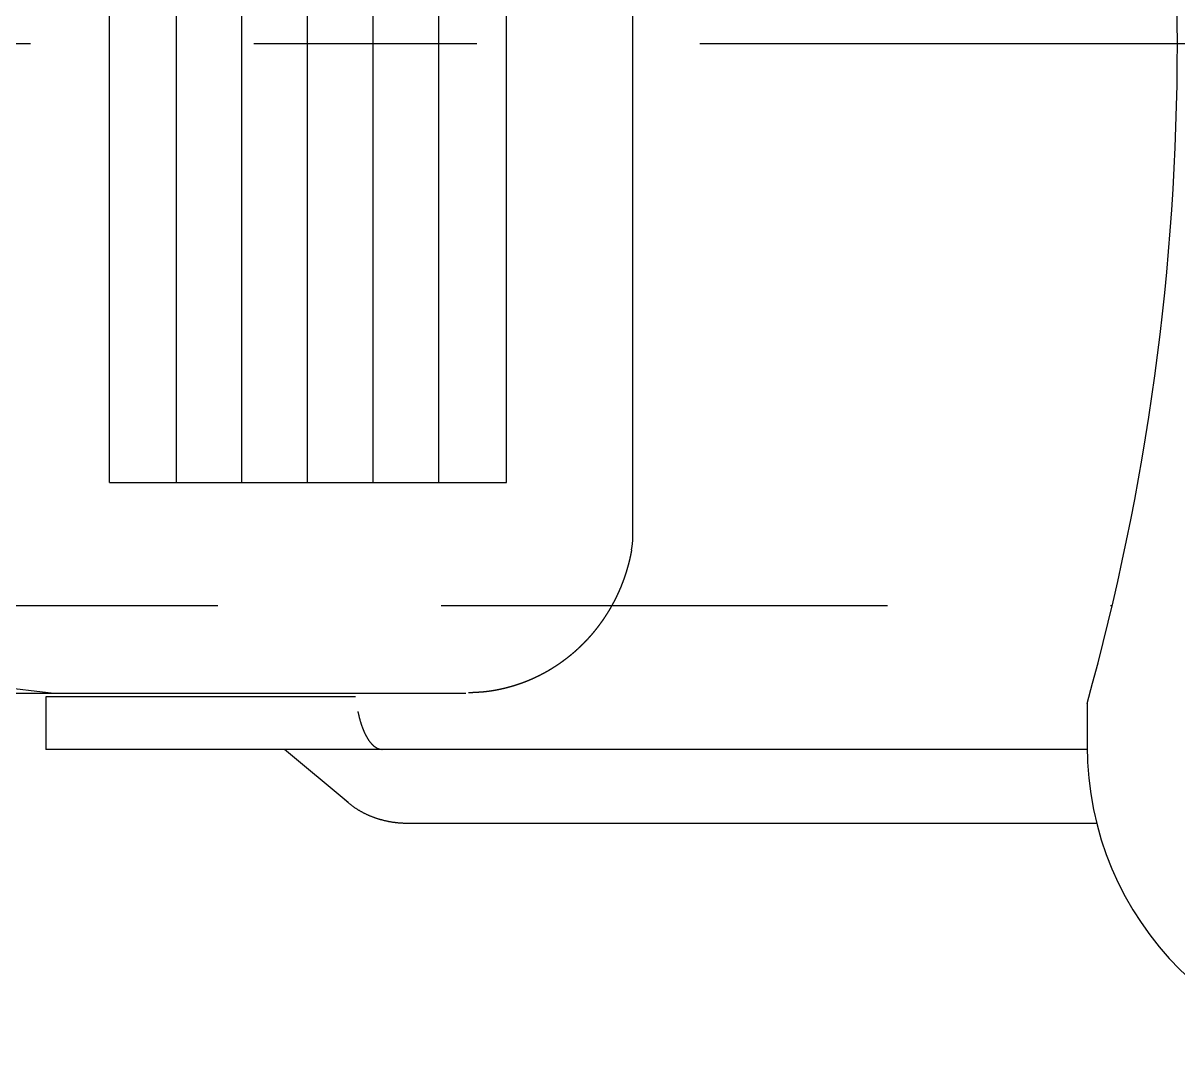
# Model space of a CAD drawing. Extents: x -122 to 85, y -330 to 31.
# Drawn here: x -80.28 to -47.42, y -29 to 0.58 of the extents above; entities that cross this region are included whole.
import ezdxf

# ---------------------------------------------------------------- set-up
doc = ezdxf.new("R2010")
doc.units = 0
for name, pattern in [('CENTER', [50.8, 31.75, -6.35, 6.35, -6.35]), ('DASHED', [19.05, 12.7, -6.35]), ('PHANTOM', [63.5, 31.75, -6.35, 6.35, -6.35, 6.35, -6.35])]:
    doc.linetypes.add(name, pattern=pattern)
doc.layers.get('0').update_dxf_attribs({"linetype": 'CONTINUOUS'})
doc.layers.add('CENTER', color=1, linetype='CONTINUOUS')

msp = doc.modelspace()

# ---------------------------------------------------------------- linework, layer by layer
at = {"color": 7, "linetype": 'CONTINUOUS'}
for p, q in [((-62.93, -14.064), (-62.93, 14.064)), ((-77.824, -12.5), (-77.824, 12.5)), ((-75.918, -12.5), (-75.918, 12.5)), ((-74.051, -12.5), (-74.051, 12.5)), ((-72.184, -12.5), (-72.184, 12.5)), ((-70.317, -12.5), (-70.317, 12.5)), ((-68.449, -12.5), (-68.449, 12.5)), ((-66.521, -12.5), (-66.521, 12.5)), ((-77.824, -12.5), (-66.521, -12.5)), ((-81.692, -18.5), (-67.679, -18.5)), ((-79.636, -18.6), (-79.636, -20.1)), ((-70.816, -18.6), (-79.636, -18.6)), ((-50, -18.793), (-50, -20)), ((-49.999, -20.1), (-79.636, -20.1)), ((-71.033, -21.614), (-72.837, -20.1)), ((-69.348, -22.2), (-49.727, -22.2))]:
    msp.add_line(p, q, dxfattribs=at)
at = {"color": 3, "linetype": 'PHANTOM'}
msp.add_line((-104.705, -15.518), (-79.403, -18.5), dxfattribs=at)
at = {"color": 3, "linetype": 'DASHED'}
msp.add_line((-87.434, -16), (-49.283, -16), dxfattribs=at)
at = {"color": 7}
msp.add_polyline3d([(-62.962, -14.416, 0), (-62.963, -14.421, 0), (-62.964, -14.426, 0), (-62.965, -14.431, 0), (-62.965, -14.436, 0), (-62.966, -14.441, 0), (-62.967, -14.445, 0), (-62.968, -14.45, 0), (-62.969, -14.455, 0), (-62.97, -14.46, 0), (-62.971, -14.465, 0), (-62.972, -14.47, 0), (-62.973, -14.475, 0), (-62.974, -14.48, 0), (-62.975, -14.485, 0), (-62.976, -14.489, 0), (-62.977, -14.494, 0), (-62.978, -14.499, 0), (-62.979, -14.504, 0), (-62.98, -14.509, 0), (-62.981, -14.514, 0), (-62.981, -14.519, 0), (-62.983, -14.524, 0), (-62.983, -14.528, 0), (-62.984, -14.533, 0), (-62.985, -14.538, 0), (-62.986, -14.543, 0), (-62.987, -14.548, 0), (-62.988, -14.553, 0), (-62.989, -14.558, 0), (-62.99, -14.563, 0), (-62.991, -14.568, 0), (-62.992, -14.572, 0), (-62.993, -14.577, 0), (-62.994, -14.582, 0), (-62.995, -14.587, 0), (-62.996, -14.592, 0), (-62.997, -14.597, 0), (-62.998, -14.602, 0), (-62.999, -14.607, 0), (-63.001, -14.611, 0), (-63.002, -14.616, 0), (-63.003, -14.621, 0), (-63.004, -14.626, 0), (-63.005, -14.631, 0), (-63.006, -14.636, 0), (-63.007, -14.64, 0), (-63.008, -14.645, 0), (-63.009, -14.65, 0), (-63.01, -14.655, 0), (-63.011, -14.66, 0), (-63.012, -14.665, 0), (-63.013, -14.67, 0), (-63.015, -14.675, 0), (-63.016, -14.679, 0), (-63.017, -14.684, 0), (-63.018, -14.689, 0), (-63.019, -14.694, 0), (-63.02, -14.699, 0), (-63.021, -14.704, 0), (-63.023, -14.708, 0), (-63.024, -14.713, 0), (-63.025, -14.718, 0), (-63.026, -14.723, 0), (-63.027, -14.728, 0), (-63.028, -14.733, 0), (-63.029, -14.738, 0), (-63.031, -14.742, 0), (-63.032, -14.747, 0), (-63.033, -14.752, 0), (-63.034, -14.757, 0), (-63.035, -14.762, 0), (-63.037, -14.766, 0), (-63.038, -14.771, 0), (-63.039, -14.776, 0), (-63.04, -14.781, 0), (-63.042, -14.786, 0), (-63.043, -14.79, 0), (-63.044, -14.795, 0), (-63.045, -14.8, 0), (-63.047, -14.805, 0), (-63.048, -14.81, 0), (-63.049, -14.815, 0), (-63.05, -14.819, 0), (-63.052, -14.824, 0), (-63.053, -14.829, 0), (-63.054, -14.834, 0), (-63.056, -14.839, 0), (-63.057, -14.844, 0), (-63.058, -14.848, 0), (-63.059, -14.853, 0), (-63.061, -14.858, 0), (-63.062, -14.863, 0), (-63.063, -14.867, 0), (-63.065, -14.872, 0), (-63.066, -14.877, 0), (-63.067, -14.882, 0), (-63.069, -14.887, 0), (-63.07, -14.891, 0), (-63.071, -14.896, 0), (-63.073, -14.901, 0), (-63.074, -14.906, 0), (-63.075, -14.911, 0), (-63.077, -14.915, 0), (-63.078, -14.92, 0), (-63.079, -14.925, 0), (-63.081, -14.93, 0), (-63.082, -14.934, 0), (-63.084, -14.939, 0), (-63.085, -14.944, 0), (-63.086, -14.949, 0), (-63.088, -14.954, 0), (-63.089, -14.958, 0), (-63.09, -14.963, 0), (-63.092, -14.968, 0), (-63.093, -14.973, 0), (-63.095, -14.977, 0), (-63.096, -14.982, 0), (-63.097, -14.987, 0), (-63.099, -14.992, 0), (-63.1, -14.996, 0), (-63.102, -15.001, 0), (-63.103, -15.006, 0), (-63.105, -15.011, 0), (-63.106, -15.016, 0), (-63.108, -15.02, 0), (-63.109, -15.025, 0), (-63.11, -15.03, 0), (-63.112, -15.035, 0), (-63.113, -15.039, 0), (-63.115, -15.044, 0), (-63.116, -15.049, 0), (-63.118, -15.053, 0), (-63.119, -15.058, 0), (-63.121, -15.063, 0), (-63.122, -15.068, 0), (-63.124, -15.072, 0), (-63.125, -15.077, 0), (-63.127, -15.082, 0), (-63.128, -15.087, 0), (-63.13, -15.091, 0), (-63.131, -15.096, 0), (-63.133, -15.101, 0), (-63.134, -15.106, 0), (-63.136, -15.11, 0), (-63.138, -15.115, 0), (-63.139, -15.12, 0), (-63.141, -15.124, 0), (-63.142, -15.129, 0), (-63.144, -15.134, 0), (-63.145, -15.139, 0), (-63.147, -15.143, 0), (-63.148, -15.148, 0), (-63.15, -15.153, 0), (-63.152, -15.158, 0), (-63.153, -15.162, 0), (-63.155, -15.167, 0), (-63.156, -15.172, 0), (-63.158, -15.176, 0), (-63.16, -15.181, 0), (-63.161, -15.186, 0), (-63.163, -15.19, 0), (-63.164, -15.195, 0), (-63.166, -15.2, 0), (-63.168, -15.204, 0), (-63.169, -15.209, 0), (-63.171, -15.214, 0), (-63.173, -15.219, 0), (-63.174, -15.223, 0), (-63.176, -15.228, 0), (-63.178, -15.233, 0), (-63.179, -15.237, 0), (-63.181, -15.242, 0), (-63.183, -15.247, 0), (-63.184, -15.251, 0), (-63.186, -15.256, 0), (-63.188, -15.261, 0), (-63.189, -15.265, 0), (-63.191, -15.27, 0), (-63.193, -15.275, 0), (-63.194, -15.279, 0), (-63.196, -15.284, 0), (-63.198, -15.289, 0), (-63.2, -15.293, 0), (-63.201, -15.298, 0), (-63.203, -15.303, 0), (-63.205, -15.307, 0), (-63.206, -15.312, 0), (-63.208, -15.317, 0), (-63.21, -15.321, 0), (-63.212, -15.326, 0), (-63.213, -15.331, 0), (-63.215, -15.335, 0), (-63.217, -15.34, 0), (-63.219, -15.345, 0), (-63.221, -15.349, 0), (-63.222, -15.354, 0), (-63.224, -15.358, 0), (-63.226, -15.363, 0), (-63.228, -15.368, 0), (-63.229, -15.372, 0), (-63.231, -15.377, 0), (-63.233, -15.382, 0), (-63.235, -15.386, 0), (-63.237, -15.391, 0), (-63.238, -15.395, 0), (-63.24, -15.4, 0), (-63.242, -15.405, 0), (-63.244, -15.409, 0), (-63.246, -15.414, 0), (-63.248, -15.418, 0), (-63.249, -15.423, 0), (-63.251, -15.428, 0), (-63.253, -15.432, 0), (-63.255, -15.437, 0), (-63.257, -15.442, 0), (-63.259, -15.446, 0), (-63.261, -15.451, 0), (-63.262, -15.455, 0), (-63.264, -15.46, 0), (-63.266, -15.464, 0), (-63.268, -15.469, 0), (-63.27, -15.474, 0), (-63.272, -15.478, 0), (-63.274, -15.483, 0), (-63.276, -15.488, 0), (-63.278, -15.492, 0), (-63.279, -15.497, 0), (-63.281, -15.501, 0), (-63.283, -15.506, 0), (-63.285, -15.51, 0), (-63.287, -15.515, 0), (-63.289, -15.52, 0), (-63.291, -15.524, 0), (-63.293, -15.529, 0), (-63.295, -15.533, 0), (-63.297, -15.538, 0), (-63.299, -15.542, 0), (-63.301, -15.547, 0), (-63.303, -15.551, 0), (-63.305, -15.556, 0), (-63.307, -15.56, 0), (-63.309, -15.565, 0), (-63.311, -15.57, 0), (-63.312, -15.574, 0), (-63.315, -15.579, 0), (-63.316, -15.583, 0), (-63.319, -15.588, 0), (-63.321, -15.592, 0), (-63.322, -15.597, 0), (-63.325, -15.601, 0), (-63.327, -15.606, 0), (-63.329, -15.61, 0), (-63.331, -15.615, 0), (-63.333, -15.62, 0), (-63.335, -15.624, 0), (-63.337, -15.629, 0), (-63.339, -15.633, 0), (-63.341, -15.638, 0), (-63.343, -15.642, 0), (-63.345, -15.647, 0), (-63.347, -15.651, 0), (-63.349, -15.656, 0), (-63.351, -15.66, 0), (-63.353, -15.665, 0), (-63.355, -15.669, 0), (-63.357, -15.674, 0), (-63.359, -15.678, 0), (-63.361, -15.683, 0), (-63.364, -15.687, 0), (-63.366, -15.692, 0), (-63.368, -15.696, 0), (-63.37, -15.7, 0), (-63.372, -15.705, 0), (-63.374, -15.71, 0), (-63.376, -15.714, 0), (-63.378, -15.719, 0), (-63.38, -15.723, 0), (-63.383, -15.727, 0), (-63.385, -15.732, 0), (-63.387, -15.736, 0), (-63.389, -15.741, 0), (-63.391, -15.745, 0), (-63.393, -15.75, 0), (-63.395, -15.754, 0), (-63.398, -15.759, 0), (-63.4, -15.763, 0), (-63.402, -15.768, 0), (-63.404, -15.772, 0), (-63.406, -15.777, 0), (-63.408, -15.781, 0), (-63.411, -15.785, 0), (-63.413, -15.79, 0), (-63.415, -15.794, 0), (-63.417, -15.799, 0), (-63.419, -15.803, 0), (-63.422, -15.807, 0), (-63.424, -15.812, 0), (-63.426, -15.816, 0), (-63.428, -15.821, 0), (-63.431, -15.825, 0), (-63.433, -15.83, 0), (-63.435, -15.834, 0), (-63.437, -15.838, 0), (-63.44, -15.843, 0), (-63.442, -15.847, 0), (-63.444, -15.852, 0), (-63.446, -15.856, 0), (-63.449, -15.861, 0), (-63.451, -15.865, 0), (-63.453, -15.869, 0), (-63.455, -15.874, 0), (-63.458, -15.878, 0), (-63.46, -15.883, 0), (-63.462, -15.887, 0), (-63.464, -15.891, 0), (-63.467, -15.896, 0), (-63.469, -15.9, 0), (-63.471, -15.905, 0), (-63.474, -15.909, 0), (-63.476, -15.913, 0), (-63.478, -15.918, 0), (-63.481, -15.922, 0), (-63.483, -15.926, 0), (-63.485, -15.931, 0), (-63.488, -15.935, 0), (-63.49, -15.939, 0), (-63.492, -15.944, 0), (-63.495, -15.948, 0), (-63.497, -15.953, 0), (-63.499, -15.957, 0), (-63.502, -15.961, 0), (-63.504, -15.966, 0), (-63.506, -15.97, 0), (-63.509, -15.974, 0), (-63.511, -15.979, 0), (-63.514, -15.983, 0), (-63.516, -15.987, 0), (-63.518, -15.992, 0), (-63.521, -15.996, 0), (-63.523, -16, 0), (-63.525, -16.005, 0), (-63.528, -16.009, 0), (-63.53, -16.013, 0), (-63.533, -16.017, 0), (-63.535, -16.022, 0), (-63.538, -16.026, 0), (-63.54, -16.03, 0), (-63.542, -16.035, 0), (-63.545, -16.039, 0), (-63.547, -16.043, 0), (-63.55, -16.048, 0), (-63.552, -16.052, 0), (-63.554, -16.056, 0), (-63.557, -16.061, 0), (-63.559, -16.065, 0), (-63.562, -16.069, 0), (-63.564, -16.073, 0), (-63.567, -16.078, 0), (-63.569, -16.082, 0), (-63.572, -16.086, 0), (-63.574, -16.09, 0), (-63.577, -16.095, 0), (-63.579, -16.099, 0), (-63.582, -16.103, 0), (-63.584, -16.108, 0), (-63.587, -16.112, 0), (-63.589, -16.116, 0), (-63.592, -16.12, 0), (-63.594, -16.125, 0), (-63.597, -16.129, 0), (-63.599, -16.133, 0), (-63.602, -16.137, 0), (-63.604, -16.142, 0), (-63.607, -16.146, 0), (-63.609, -16.15, 0), (-63.612, -16.154, 0), (-63.614, -16.159, 0), (-63.617, -16.163, 0), (-63.62, -16.167, 0), (-63.622, -16.171, 0), (-63.625, -16.175, 0), (-63.627, -16.18, 0), (-63.63, -16.184, 0), (-63.632, -16.188, 0), (-63.635, -16.192, 0), (-63.638, -16.197, 0), (-63.64, -16.201, 0), (-63.643, -16.205, 0), (-63.645, -16.209, 0), (-63.648, -16.213, 0), (-63.651, -16.218, 0), (-63.653, -16.222, 0), (-63.656, -16.226, 0), (-63.658, -16.23, 0), (-63.661, -16.234, 0), (-63.664, -16.238, 0), (-63.666, -16.243, 0), (-63.669, -16.247, 0), (-63.672, -16.251, 0), (-63.674, -16.255, 0), (-63.677, -16.259, 0), (-63.679, -16.264, 0), (-63.682, -16.268, 0), (-63.685, -16.272, 0), (-63.687, -16.276, 0), (-63.69, -16.28, 0), (-63.693, -16.284, 0), (-63.695, -16.288, 0), (-63.698, -16.293, 0), (-63.701, -16.297, 0), (-63.703, -16.301, 0), (-63.706, -16.305, 0), (-63.709, -16.309, 0), (-63.712, -16.313, 0), (-63.714, -16.317, 0), (-63.717, -16.322, 0), (-63.72, -16.326, 0), (-63.722, -16.33, 0), (-63.725, -16.334, 0), (-63.728, -16.338, 0), (-63.73, -16.342, 0), (-63.733, -16.346, 0), (-63.736, -16.35, 0), (-63.739, -16.355, 0), (-63.741, -16.359, 0), (-63.744, -16.363, 0), (-63.747, -16.367, 0), (-63.75, -16.371, 0), (-63.752, -16.375, 0), (-63.755, -16.379, 0), (-63.758, -16.383, 0), (-63.761, -16.387, 0), (-63.764, -16.391, 0), (-63.766, -16.395, 0), (-63.769, -16.399, 0), (-63.772, -16.404, 0), (-63.775, -16.408, 0), (-63.777, -16.412, 0), (-63.78, -16.416, 0), (-63.783, -16.42, 0), (-63.786, -16.424, 0), (-63.789, -16.428, 0), (-63.791, -16.432, 0), (-63.794, -16.436, 0), (-63.797, -16.44, 0), (-63.8, -16.444, 0), (-63.803, -16.448, 0), (-63.806, -16.452, 0), (-63.808, -16.456, 0), (-63.811, -16.46, 0), (-63.814, -16.464, 0), (-63.817, -16.468, 0), (-63.82, -16.472, 0), (-63.822, -16.476, 0), (-63.825, -16.48, 0), (-63.828, -16.484, 0), (-63.831, -16.488, 0), (-63.834, -16.492, 0), (-63.837, -16.496, 0), (-63.84, -16.5, 0), (-63.843, -16.504, 0), (-63.846, -16.508, 0), (-63.848, -16.512, 0), (-63.851, -16.516, 0), (-63.854, -16.52, 0), (-63.857, -16.524, 0), (-63.86, -16.528, 0), (-63.863, -16.532, 0), (-63.866, -16.536, 0), (-63.869, -16.54, 0), (-63.872, -16.544, 0), (-63.874, -16.548, 0), (-63.877, -16.552, 0), (-63.88, -16.556, 0), (-63.883, -16.56, 0), (-63.886, -16.564, 0), (-63.889, -16.568, 0), (-63.892, -16.572, 0), (-63.895, -16.576, 0), (-63.898, -16.58, 0), (-63.901, -16.584, 0), (-63.904, -16.588, 0), (-63.907, -16.592, 0), (-63.91, -16.596, 0), (-63.913, -16.599, 0), (-63.916, -16.603, 0), (-63.919, -16.607, 0), (-63.922, -16.611, 0), (-63.925, -16.615, 0), (-63.928, -16.619, 0), (-63.931, -16.623, 0), (-63.934, -16.627, 0), (-63.937, -16.631, 0), (-63.94, -16.635, 0), (-63.943, -16.639, 0), (-63.946, -16.642, 0), (-63.949, -16.646, 0), (-63.952, -16.65, 0), (-63.955, -16.654, 0), (-63.958, -16.658, 0), (-63.961, -16.662, 0), (-63.964, -16.666, 0), (-63.967, -16.67, 0), (-63.97, -16.673, 0), (-63.973, -16.677, 0), (-63.976, -16.681, 0), (-63.979, -16.685, 0), (-63.982, -16.689, 0), (-63.985, -16.693, 0), (-63.988, -16.697, 0), (-63.991, -16.7, 0), (-63.995, -16.704, 0), (-63.998, -16.708, 0), (-64.001, -16.712, 0), (-64.004, -16.716, 0), (-64.007, -16.72, 0), (-64.01, -16.723, 0), (-64.013, -16.727, 0), (-64.016, -16.731, 0), (-64.019, -16.735, 0), (-64.022, -16.739, 0), (-64.025, -16.742, 0), (-64.029, -16.746, 0), (-64.032, -16.75, 0), (-64.035, -16.754, 0), (-64.038, -16.758, 0), (-64.041, -16.762, 0), (-64.044, -16.765, 0), (-64.047, -16.769, 0), (-64.05, -16.773, 0), (-64.054, -16.777, 0), (-64.057, -16.78, 0), (-64.06, -16.784, 0), (-64.063, -16.788, 0), (-64.066, -16.792, 0), (-64.069, -16.796, 0), (-64.073, -16.799, 0), (-64.076, -16.803, 0), (-64.079, -16.807, 0), (-64.082, -16.811, 0), (-64.085, -16.814, 0), (-64.088, -16.818, 0), (-64.092, -16.822, 0), (-64.095, -16.826, 0), (-64.098, -16.829, 0), (-64.101, -16.833, 0), (-64.104, -16.837, 0), (-64.108, -16.84, 0), (-64.111, -16.844, 0), (-64.114, -16.848, 0), (-64.117, -16.852, 0), (-64.121, -16.855, 0), (-64.124, -16.859, 0), (-64.127, -16.863, 0), (-64.13, -16.866, 0), (-64.133, -16.87, 0), (-64.137, -16.874, 0), (-64.14, -16.878, 0), (-64.143, -16.881, 0), (-64.146, -16.885, 0), (-64.15, -16.889, 0), (-64.153, -16.892, 0), (-64.156, -16.896, 0), (-64.159, -16.9, 0), (-64.163, -16.903, 0), (-64.166, -16.907, 0), (-64.169, -16.911, 0), (-64.172, -16.914, 0), (-64.176, -16.918, 0), (-64.179, -16.922, 0), (-64.182, -16.925, 0), (-64.186, -16.929, 0), (-64.189, -16.933, 0), (-64.192, -16.936, 0), (-64.196, -16.94, 0), (-64.199, -16.944, 0), (-64.202, -16.947, 0), (-64.206, -16.951, 0), (-64.209, -16.954, 0), (-64.212, -16.958, 0), (-64.216, -16.962, 0), (-64.219, -16.965, 0), (-64.222, -16.969, 0), (-64.225, -16.973, 0), (-64.229, -16.976, 0), (-64.232, -16.98, 0), (-64.236, -16.983, 0), (-64.239, -16.987, 0), (-64.242, -16.991, 0), (-64.246, -16.994, 0), (-64.249, -16.998, 0), (-64.252, -17.001, 0), (-64.256, -17.005, 0), (-64.259, -17.008, 0), (-64.263, -17.012, 0), (-64.266, -17.015, 0), (-64.269, -17.019, 0), (-64.273, -17.023, 0), (-64.276, -17.026, 0), (-64.279, -17.03, 0), (-64.283, -17.033, 0), (-64.286, -17.037, 0), (-64.29, -17.04, 0), (-64.293, -17.044, 0), (-64.296, -17.047, 0), (-64.3, -17.051, 0), (-64.303, -17.055, 0), (-64.307, -17.058, 0), (-64.31, -17.062, 0), (-64.314, -17.065, 0), (-64.317, -17.069, 0), (-64.32, -17.072, 0), (-64.324, -17.076, 0), (-64.327, -17.079, 0), (-64.331, -17.083, 0), (-64.334, -17.086, 0), (-64.338, -17.09, 0), (-64.341, -17.093, 0), (-64.345, -17.097, 0), (-64.348, -17.1, 0), (-64.352, -17.104, 0), (-64.355, -17.107, 0), (-64.359, -17.111, 0), (-64.362, -17.114, 0), (-64.365, -17.117, 0), (-64.369, -17.121, 0), (-64.372, -17.124, 0), (-64.376, -17.128, 0), (-64.379, -17.131, 0), (-64.383, -17.135, 0), (-64.386, -17.138, 0), (-64.39, -17.142, 0), (-64.394, -17.145, 0), (-64.397, -17.149, 0), (-64.4, -17.152, 0), (-64.404, -17.155, 0), (-64.408, -17.159, 0), (-64.411, -17.162, 0), (-64.415, -17.166, 0), (-64.418, -17.169, 0), (-64.422, -17.172, 0), (-64.425, -17.176, 0), (-64.429, -17.179, 0), (-64.432, -17.183, 0), (-64.436, -17.186, 0), (-64.439, -17.19, 0), (-64.443, -17.193, 0), (-64.447, -17.196, 0), (-64.45, -17.2, 0), (-64.454, -17.203, 0), (-64.457, -17.206, 0), (-64.461, -17.21, 0), (-64.465, -17.213, 0), (-64.468, -17.217, 0), (-64.472, -17.22, 0), (-64.475, -17.223, 0), (-64.479, -17.227, 0), (-64.482, -17.23, 0), (-64.486, -17.233, 0), (-64.49, -17.237, 0), (-64.493, -17.24, 0), (-64.497, -17.243, 0), (-64.5, -17.247, 0), (-64.504, -17.25, 0), (-64.508, -17.253, 0), (-64.511, -17.257, 0), (-64.515, -17.26, 0), (-64.519, -17.263, 0), (-64.522, -17.267, 0), (-64.526, -17.27, 0), (-64.529, -17.273, 0), (-64.533, -17.276, 0), (-64.537, -17.28, 0), (-64.54, -17.283, 0), (-64.544, -17.286, 0), (-64.548, -17.29, 0), (-64.551, -17.293, 0), (-64.555, -17.296, 0), (-64.559, -17.299, 0), (-64.562, -17.303, 0), (-64.566, -17.306, 0), (-64.57, -17.309, 0), (-64.573, -17.312, 0), (-64.577, -17.316, 0), (-64.581, -17.319, 0), (-64.584, -17.322, 0), (-64.588, -17.325, 0), (-64.592, -17.329, 0), (-64.595, -17.332, 0), (-64.599, -17.335, 0), (-64.603, -17.338, 0), (-64.606, -17.341, 0), (-64.61, -17.345, 0), (-64.614, -17.348, 0), (-64.618, -17.351, 0), (-64.621, -17.354, 0), (-64.625, -17.358, 0), (-64.629, -17.361, 0), (-64.632, -17.364, 0), (-64.636, -17.367, 0), (-64.64, -17.37, 0), (-64.644, -17.373, 0), (-64.647, -17.377, 0), (-64.651, -17.38, 0), (-64.655, -17.383, 0), (-64.659, -17.386, 0), (-64.662, -17.389, 0), (-64.666, -17.392, 0), (-64.67, -17.396, 0), (-64.674, -17.399, 0), (-64.677, -17.402, 0), (-64.681, -17.405, 0), (-64.685, -17.408, 0), (-64.689, -17.411, 0), (-64.692, -17.414, 0), (-64.696, -17.418, 0), (-64.7, -17.421, 0), (-64.704, -17.424, 0), (-64.707, -17.427, 0), (-64.711, -17.43, 0), (-64.715, -17.433, 0), (-64.719, -17.436, 0), (-64.723, -17.439, 0), (-64.726, -17.442, 0), (-64.73, -17.445, 0), (-64.734, -17.448, 0), (-64.738, -17.451, 0), (-64.742, -17.455, 0), (-64.745, -17.458, 0), (-64.749, -17.461, 0), (-64.753, -17.464, 0), (-64.757, -17.467, 0), (-64.761, -17.47, 0), (-64.764, -17.473, 0), (-64.768, -17.476, 0), (-64.772, -17.479, 0), (-64.776, -17.482, 0), (-64.78, -17.485, 0), (-64.784, -17.488, 0), (-64.787, -17.491, 0), (-64.791, -17.494, 0), (-64.795, -17.497, 0), (-64.799, -17.5, 0), (-64.803, -17.503, 0), (-64.807, -17.506, 0), (-64.811, -17.509, 0), (-64.814, -17.512, 0), (-64.818, -17.515, 0), (-64.822, -17.518, 0), (-64.826, -17.521, 0), (-64.83, -17.524, 0), (-64.834, -17.527, 0), (-64.838, -17.53, 0), (-64.841, -17.533, 0), (-64.845, -17.536, 0), (-64.849, -17.539, 0), (-64.853, -17.542, 0), (-64.857, -17.545, 0), (-64.861, -17.548, 0), (-64.865, -17.551, 0), (-64.869, -17.554, 0), (-64.873, -17.556, 0), (-64.876, -17.559, 0), (-64.88, -17.562, 0), (-64.884, -17.565, 0), (-64.888, -17.568, 0), (-64.892, -17.571, 0), (-64.896, -17.574, 0), (-64.9, -17.577, 0), (-64.904, -17.58, 0), (-64.908, -17.583, 0), (-64.912, -17.586, 0), (-64.916, -17.588, 0), (-64.919, -17.591, 0), (-64.923, -17.594, 0), (-64.927, -17.597, 0), (-64.931, -17.6, 0), (-64.935, -17.603, 0), (-64.939, -17.606, 0), (-64.943, -17.609, 0), (-64.947, -17.611, 0), (-64.951, -17.614, 0), (-64.955, -17.617, 0), (-64.959, -17.62, 0), (-64.963, -17.623, 0), (-64.967, -17.626, 0), (-64.971, -17.628, 0), (-64.975, -17.631, 0), (-64.979, -17.634, 0), (-64.983, -17.637, 0), (-64.987, -17.64, 0), (-64.991, -17.642, 0), (-64.995, -17.645, 0), (-64.999, -17.648, 0), (-65.003, -17.651, 0), (-65.007, -17.654, 0), (-65.011, -17.656, 0), (-65.015, -17.659, 0), (-65.019, -17.662, 0), (-65.022, -17.665, 0), (-65.026, -17.668, 0), (-65.031, -17.67, 0), (-65.034, -17.673, 0), (-65.038, -17.676, 0), (-65.043, -17.678, 0), (-65.047, -17.681, 0), (-65.051, -17.684, 0), (-65.055, -17.687, 0), (-65.059, -17.689, 0), (-65.063, -17.692, 0), (-65.067, -17.695, 0), (-65.071, -17.698, 0), (-65.075, -17.7, 0), (-65.079, -17.703, 0), (-65.083, -17.706, 0), (-65.087, -17.709, 0), (-65.091, -17.711, 0), (-65.095, -17.714, 0), (-65.099, -17.716, 0), (-65.103, -17.719, 0), (-65.107, -17.722, 0), (-65.111, -17.725, 0), (-65.115, -17.727, 0), (-65.119, -17.73, 0), (-65.123, -17.733, 0), (-65.127, -17.735, 0), (-65.131, -17.738, 0), (-65.135, -17.741, 0), (-65.139, -17.743, 0), (-65.144, -17.746, 0), (-65.148, -17.748, 0), (-65.152, -17.751, 0), (-65.156, -17.754, 0), (-65.16, -17.756, 0), (-65.164, -17.759, 0), (-65.168, -17.762, 0), (-65.172, -17.764, 0), (-65.176, -17.767, 0), (-65.18, -17.769, 0), (-65.184, -17.772, 0), (-65.188, -17.774, 0), (-65.192, -17.777, 0), (-65.197, -17.78, 0), (-65.201, -17.782, 0), (-65.205, -17.785, 0), (-65.209, -17.787, 0), (-65.213, -17.79, 0), (-65.217, -17.793, 0), (-65.221, -17.795, 0), (-65.225, -17.798, 0), (-65.23, -17.8, 0), (-65.234, -17.803, 0), (-65.238, -17.805, 0), (-65.242, -17.808, 0), (-65.246, -17.81, 0), (-65.25, -17.813, 0), (-65.254, -17.815, 0), (-65.258, -17.818, 0), (-65.263, -17.82, 0), (-65.267, -17.823, 0), (-65.271, -17.825, 0), (-65.275, -17.828, 0), (-65.279, -17.83, 0), (-65.283, -17.833, 0), (-65.287, -17.835, 0), (-65.291, -17.838, 0), (-65.296, -17.84, 0), (-65.3, -17.843, 0), (-65.304, -17.845, 0), (-65.308, -17.848, 0), (-65.312, -17.85, 0), (-65.316, -17.853, 0), (-65.321, -17.855, 0), (-65.325, -17.858, 0), (-65.329, -17.86, 0), (-65.333, -17.862, 0), (-65.337, -17.865, 0), (-65.341, -17.867, 0), (-65.346, -17.87, 0), (-65.35, -17.872, 0), (-65.354, -17.875, 0), (-65.358, -17.877, 0), (-65.362, -17.879, 0), (-65.367, -17.882, 0), (-65.371, -17.884, 0), (-65.375, -17.887, 0), (-65.379, -17.889, 0), (-65.383, -17.891, 0), (-65.388, -17.894, 0), (-65.392, -17.896, 0), (-65.396, -17.898, 0), (-65.4, -17.901, 0), (-65.404, -17.903, 0), (-65.409, -17.905, 0), (-65.413, -17.908, 0), (-65.417, -17.91, 0), (-65.421, -17.913, 0), (-65.425, -17.915, 0), (-65.43, -17.917, 0), (-65.434, -17.92, 0), (-65.438, -17.922, 0), (-65.442, -17.924, 0), (-65.447, -17.927, 0), (-65.451, -17.929, 0), (-65.455, -17.931, 0), (-65.459, -17.933, 0), (-65.463, -17.936, 0), (-65.468, -17.938, 0), (-65.472, -17.94, 0), (-65.476, -17.943, 0), (-65.481, -17.945, 0), (-65.485, -17.947, 0), (-65.489, -17.949, 0), (-65.493, -17.952, 0), (-65.498, -17.954, 0), (-65.502, -17.956, 0), (-65.506, -17.958, 0), (-65.51, -17.961, 0), (-65.514, -17.963, 0), (-65.519, -17.965, 0), (-65.523, -17.967, 0), (-65.527, -17.97, 0), (-65.532, -17.972, 0), (-65.536, -17.974, 0), (-65.54, -17.976, 0), (-65.544, -17.979, 0), (-65.549, -17.981, 0), (-65.553, -17.983, 0), (-65.557, -17.985, 0), (-65.562, -17.987, 0), (-65.566, -17.989, 0), (-65.57, -17.992, 0), (-65.574, -17.994, 0), (-65.579, -17.996, 0), (-65.583, -17.998, 0), (-65.587, -18, 0), (-65.592, -18.003, 0), (-65.596, -18.005, 0), (-65.6, -18.007, 0), (-65.605, -18.009, 0), (-65.609, -18.011, 0), (-65.613, -18.013, 0), (-65.617, -18.015, 0), (-65.622, -18.017, 0), (-65.626, -18.02, 0), (-65.63, -18.022, 0), (-65.635, -18.024, 0), (-65.639, -18.026, 0), (-65.643, -18.028, 0), (-65.648, -18.03, 0), (-65.652, -18.032, 0), (-65.656, -18.034, 0), (-65.661, -18.036, 0), (-65.665, -18.038, 0), (-65.669, -18.041, 0), (-65.674, -18.043, 0), (-65.678, -18.045, 0), (-65.682, -18.047, 0), (-65.687, -18.049, 0), (-65.691, -18.051, 0), (-65.695, -18.053, 0), (-65.7, -18.055, 0), (-65.704, -18.057, 0), (-65.708, -18.059, 0), (-65.713, -18.061, 0), (-65.717, -18.063, 0), (-65.721, -18.065, 0), (-65.726, -18.067, 0), (-65.73, -18.069, 0), (-65.734, -18.071, 0), (-65.739, -18.073, 0), (-65.743, -18.075, 0), (-65.748, -18.077, 0), (-65.752, -18.079, 0), (-65.756, -18.081, 0), (-65.761, -18.083, 0), (-65.765, -18.085, 0), (-65.769, -18.087, 0), (-65.774, -18.089, 0), (-65.778, -18.091, 0), (-65.783, -18.093, 0), (-65.787, -18.095, 0), (-65.791, -18.097, 0), (-65.796, -18.099, 0), (-65.8, -18.101, 0), (-65.805, -18.103, 0), (-65.809, -18.105, 0), (-65.813, -18.107, 0), (-65.818, -18.108, 0), (-65.822, -18.11, 0), (-65.826, -18.112, 0), (-65.831, -18.114, 0), (-65.835, -18.116, 0), (-65.84, -18.118, 0), (-65.844, -18.12, 0), (-65.848, -18.122, 0), (-65.853, -18.124, 0), (-65.857, -18.125, 0), (-65.862, -18.127, 0), (-65.866, -18.129, 0), (-65.871, -18.131, 0), (-65.875, -18.133, 0), (-65.879, -18.135, 0), (-65.884, -18.137, 0), (-65.888, -18.139, 0), (-65.893, -18.14, 0), (-65.897, -18.142, 0), (-65.901, -18.144, 0), (-65.906, -18.146, 0), (-65.91, -18.148, 0), (-65.915, -18.149, 0), (-65.919, -18.151, 0), (-65.924, -18.153, 0), (-65.928, -18.155, 0), (-65.933, -18.157, 0), (-65.937, -18.159, 0), (-65.941, -18.16, 0), (-65.946, -18.162, 0), (-65.95, -18.164, 0), (-65.955, -18.166, 0), (-65.959, -18.167, 0), (-65.964, -18.169, 0), (-65.968, -18.171, 0), (-65.972, -18.173, 0), (-65.977, -18.174, 0), (-65.981, -18.176, 0), (-65.986, -18.178, 0), (-65.99, -18.18, 0), (-65.995, -18.181, 0), (-65.999, -18.183, 0), (-66.004, -18.185, 0), (-66.008, -18.186, 0), (-66.013, -18.188, 0), (-66.017, -18.19, 0), (-66.022, -18.192, 0), (-66.026, -18.193, 0), (-66.031, -18.195, 0), (-66.035, -18.197, 0), (-66.04, -18.198, 0), (-66.044, -18.2, 0), (-66.049, -18.202, 0), (-66.053, -18.203, 0), (-66.057, -18.205, 0), (-66.062, -18.207, 0), (-66.066, -18.208, 0), (-66.071, -18.21, 0), (-66.075, -18.212, 0), (-66.08, -18.213, 0), (-66.084, -18.215, 0), (-66.089, -18.217, 0), (-66.093, -18.218, 0), (-66.098, -18.22, 0), (-66.102, -18.221, 0), (-66.107, -18.223, 0), (-66.111, -18.225, 0), (-66.116, -18.226, 0), (-66.12, -18.228, 0), (-66.125, -18.23, 0), (-66.129, -18.231, 0), (-66.134, -18.233, 0), (-66.138, -18.234, 0), (-66.143, -18.236, 0), (-66.147, -18.238, 0), (-66.152, -18.239, 0), (-66.156, -18.241, 0), (-66.161, -18.242, 0), (-66.166, -18.244, 0), (-66.17, -18.245, 0), (-66.175, -18.247, 0), (-66.179, -18.248, 0), (-66.184, -18.25, 0), (-66.188, -18.251, 0), (-66.193, -18.253, 0), (-66.197, -18.255, 0), (-66.202, -18.256, 0), (-66.206, -18.258, 0), (-66.211, -18.259, 0), (-66.215, -18.261, 0), (-66.22, -18.262, 0), (-66.225, -18.264, 0), (-66.229, -18.265, 0), (-66.234, -18.267, 0), (-66.238, -18.268, 0), (-66.243, -18.269, 0), (-66.247, -18.271, 0), (-66.252, -18.272, 0), (-66.256, -18.274, 0), (-66.261, -18.275, 0), (-66.266, -18.277, 0), (-66.27, -18.278, 0), (-66.275, -18.28, 0), (-66.279, -18.281, 0), (-66.284, -18.282, 0), (-66.288, -18.284, 0), (-66.293, -18.285, 0), (-66.297, -18.287, 0), (-66.302, -18.288, 0), (-66.307, -18.29, 0), (-66.311, -18.291, 0), (-66.316, -18.292, 0), (-66.32, -18.294, 0), (-66.325, -18.295, 0), (-66.329, -18.297, 0), (-66.334, -18.298, 0), (-66.339, -18.299, 0), (-66.343, -18.301, 0), (-66.348, -18.302, 0), (-66.352, -18.303, 0), (-66.357, -18.305, 0), (-66.362, -18.306, 0), (-66.366, -18.307, 0), (-66.371, -18.309, 0), (-66.375, -18.31, 0), (-66.38, -18.311, 0), (-66.384, -18.313, 0), (-66.389, -18.314, 0), (-66.394, -18.315, 0), (-66.398, -18.317, 0), (-66.403, -18.318, 0), (-66.407, -18.319, 0), (-66.412, -18.32, 0), (-66.417, -18.322, 0), (-66.421, -18.323, 0), (-66.426, -18.324, 0), (-66.43, -18.326, 0), (-66.435, -18.327, 0), (-66.44, -18.328, 0), (-66.444, -18.329, 0), (-66.449, -18.331, 0), (-66.454, -18.332, 0), (-66.458, -18.333, 0), (-66.463, -18.334, 0), (-66.467, -18.336, 0), (-66.472, -18.337, 0), (-66.477, -18.338, 0), (-66.481, -18.339, 0), (-66.486, -18.34, 0), (-66.49, -18.342, 0), (-66.495, -18.343, 0), (-66.5, -18.344, 0), (-66.504, -18.345, 0), (-66.509, -18.346, 0), (-66.513, -18.348, 0), (-66.518, -18.349, 0), (-66.523, -18.35, 0), (-66.527, -18.351, 0), (-66.532, -18.352, 0), (-66.537, -18.354, 0), (-66.541, -18.355, 0), (-66.546, -18.356, 0), (-66.551, -18.357, 0), (-66.555, -18.358, 0), (-66.56, -18.359, 0), (-66.564, -18.36, 0), (-66.569, -18.362, 0), (-66.574, -18.363, 0), (-66.578, -18.364, 0), (-66.583, -18.365, 0), (-66.588, -18.366, 0), (-66.592, -18.367, 0), (-66.597, -18.368, 0), (-66.602, -18.369, 0), (-66.606, -18.37, 0), (-66.611, -18.372, 0), (-66.616, -18.373, 0), (-66.62, -18.374, 0), (-66.625, -18.375, 0), (-66.629, -18.376, 0), (-66.634, -18.377, 0), (-66.639, -18.378, 0), (-66.644, -18.379, 0), (-66.648, -18.38, 0), (-66.653, -18.381, 0), (-66.657, -18.382, 0), (-66.662, -18.383, 0), (-66.667, -18.384, 0), (-66.671, -18.385, 0), (-66.676, -18.386, 0), (-66.681, -18.387, 0), (-66.685, -18.388, 0), (-66.69, -18.389, 0), (-66.695, -18.39, 0), (-66.699, -18.391, 0), (-66.704, -18.392, 0), (-66.709, -18.393, 0), (-66.713, -18.394, 0), (-66.718, -18.395, 0), (-66.723, -18.396, 0), (-66.728, -18.397, 0), (-66.732, -18.398, 0), (-66.737, -18.399, 0), (-66.742, -18.4, 0), (-66.746, -18.401, 0), (-66.751, -18.402, 0), (-66.755, -18.403, 0), (-66.76, -18.404, 0), (-66.765, -18.405, 0), (-66.77, -18.406, 0), (-66.774, -18.407, 0), (-66.779, -18.408, 0), (-66.784, -18.409, 0), (-66.788, -18.41, 0), (-66.793, -18.41, 0), (-66.798, -18.411, 0), (-66.802, -18.412, 0), (-66.807, -18.413, 0), (-66.812, -18.414, 0), (-66.816, -18.415, 0), (-66.821, -18.416, 0), (-66.826, -18.417, 0), (-66.831, -18.418, 0), (-66.835, -18.418, 0), (-66.84, -18.419, 0), (-66.845, -18.42, 0), (-66.849, -18.421, 0), (-66.854, -18.422, 0), (-66.859, -18.423, 0), (-66.863, -18.423, 0), (-66.868, -18.424, 0), (-66.873, -18.425, 0), (-66.877, -18.426, 0), (-66.882, -18.427, 0), (-66.887, -18.427, 0), (-66.892, -18.428, 0), (-66.896, -18.429, 0), (-66.901, -18.43, 0), (-66.906, -18.431, 0), (-66.91, -18.431, 0), (-66.915, -18.432, 0), (-66.92, -18.433, 0), (-66.924, -18.434, 0), (-66.929, -18.434, 0), (-66.934, -18.435, 0), (-66.939, -18.436, 0), (-66.943, -18.437, 0), (-66.948, -18.438, 0), (-66.953, -18.438, 0), (-66.957, -18.439, 0), (-66.962, -18.44, 0), (-66.967, -18.44, 0), (-66.972, -18.441, 0), (-66.976, -18.442, 0), (-66.981, -18.442, 0), (-66.986, -18.443, 0), (-66.99, -18.444, 0), (-66.995, -18.445, 0), (-67, -18.445, 0), (-67.005, -18.446, 0), (-67.009, -18.447, 0), (-67.014, -18.447, 0), (-67.019, -18.448, 0), (-67.024, -18.448, 0), (-67.028, -18.449, 0), (-67.033, -18.45, 0), (-67.038, -18.45, 0), (-67.043, -18.451, 0), (-67.047, -18.452, 0), (-67.052, -18.452, 0), (-67.057, -18.453, 0), (-67.061, -18.453, 0), (-67.066, -18.454, 0), (-67.071, -18.455, 0), (-67.076, -18.455, 0), (-67.08, -18.456, 0), (-67.085, -18.456, 0), (-67.09, -18.457, 0), (-67.094, -18.457, 0), (-67.099, -18.458, 0), (-67.104, -18.459, 0), (-67.109, -18.459, 0), (-67.114, -18.46, 0), (-67.118, -18.46, 0), (-67.123, -18.461, 0), (-67.128, -18.461, 0), (-67.132, -18.462, 0), (-67.137, -18.462, 0), (-67.142, -18.463, 0), (-67.147, -18.463, 0), (-67.151, -18.464, 0), (-67.156, -18.464, 0), (-67.161, -18.465, 0), (-67.166, -18.465, 0), (-67.17, -18.465, 0), (-67.175, -18.466, 0), (-67.18, -18.466, 0), (-67.184, -18.467, 0), (-67.189, -18.467, 0), (-67.194, -18.468, 0), (-67.199, -18.468, 0), (-67.204, -18.468, 0), (-67.208, -18.469, 0), (-67.213, -18.469, 0), (-67.218, -18.47, 0), (-67.222, -18.47, 0), (-67.227, -18.471, 0), (-67.232, -18.471, 0), (-67.237, -18.471, 0), (-67.242, -18.472, 0), (-67.246, -18.472, 0), (-67.251, -18.472, 0), (-67.256, -18.473, 0), (-67.26, -18.473, 0), (-67.265, -18.474, 0), (-67.27, -18.474, 0), (-67.275, -18.474, 0), (-67.279, -18.474, 0), (-67.284, -18.475, 0), (-67.289, -18.475, 0), (-67.294, -18.476, 0), (-67.299, -18.476, 0), (-67.303, -18.476, 0), (-67.308, -18.476, 0), (-67.313, -18.477, 0), (-67.317, -18.477, 0), (-67.322, -18.477, 0), (-67.327, -18.478, 0), (-67.332, -18.478, 0), (-67.337, -18.478, 0), (-67.341, -18.478, 0), (-67.346, -18.479, 0), (-67.351, -18.479, 0), (-67.356, -18.479, 0), (-67.36, -18.48, 0), (-67.365, -18.48, 0), (-67.37, -18.48, 0), (-67.375, -18.48, 0), (-67.379, -18.481, 0), (-67.384, -18.481, 0), (-67.389, -18.481, 0), (-67.394, -18.481, 0), (-67.398, -18.482, 0), (-67.403, -18.482, 0), (-67.408, -18.482, 0), (-67.413, -18.482, 0), (-67.417, -18.483, 0), (-67.422, -18.483, 0), (-67.427, -18.483, 0), (-67.432, -18.483, 0), (-67.436, -18.483, 0), (-67.441, -18.484, 0), (-67.446, -18.484, 0), (-67.451, -18.484, 0), (-67.456, -18.484, 0), (-67.46, -18.485, 0), (-67.465, -18.485, 0), (-67.47, -18.485, 0), (-67.475, -18.485, 0), (-67.479, -18.485, 0), (-67.484, -18.485, 0), (-67.489, -18.486, 0), (-67.494, -18.486, 0), (-67.498, -18.486, 0), (-67.503, -18.486, 0), (-67.508, -18.486, 0), (-67.513, -18.487, 0), (-67.517, -18.487, 0), (-67.522, -18.487, 0), (-67.527, -18.487, 0), (-67.532, -18.488, 0), (-67.537, -18.488, 0), (-67.541, -18.488, 0), (-67.546, -18.488, 0), (-67.551, -18.488, 0), (-67.555, -18.488, 0), (-67.56, -18.489, 0), (-67.565, -18.489, 0), (-67.57, -18.489, 0), (-67.575, -18.489, 0), (-67.579, -18.489, 0), (-67.584, -18.489, 0), (-67.589, -18.49, 0), (-67.594, -18.49, 0), (-67.598, -18.49, 0), (-67.603, -18.49, 0), (-67.608, -18.49, 0)], dxfattribs=at)
at = {"color": 7, "linetype": 'CONTINUOUS'}
for points in [[(-70.752, -19.024, 0), (-70.749, -19.04, 0), (-70.746, -19.055, 0), (-70.742, -19.069, 0), (-70.739, -19.084, 0), (-70.736, -19.099, 0), (-70.732, -19.114, 0), (-70.729, -19.128, 0), (-70.725, -19.143, 0), (-70.722, -19.157, 0), (-70.718, -19.172, 0), (-70.715, -19.186, 0), (-70.711, -19.201, 0), (-70.707, -19.215, 0), (-70.704, -19.229, 0), (-70.7, -19.243, 0), (-70.696, -19.257, 0), (-70.692, -19.271, 0), (-70.688, -19.284, 0), (-70.684, -19.298, 0), (-70.68, -19.312, 0), (-70.676, -19.325, 0), (-70.672, -19.339, 0), (-70.668, -19.352, 0), (-70.664, -19.365, 0), (-70.659, -19.378, 0), (-70.655, -19.391, 0), (-70.651, -19.404, 0), (-70.647, -19.417, 0), (-70.642, -19.43, 0), (-70.638, -19.443, 0), (-70.633, -19.455, 0), (-70.629, -19.468, 0), (-70.624, -19.48, 0), (-70.619, -19.492, 0), (-70.615, -19.505, 0), (-70.61, -19.517, 0), (-70.605, -19.529, 0), (-70.6, -19.541, 0), (-70.596, -19.552, 0), (-70.591, -19.564, 0), (-70.586, -19.576, 0), (-70.581, -19.587, 0), (-70.576, -19.598, 0), (-70.571, -19.61, 0), (-70.566, -19.621, 0), (-70.561, -19.632, 0), (-70.556, -19.642, 0), (-70.551, -19.653, 0), (-70.545, -19.664, 0), (-70.54, -19.675, 0), (-70.535, -19.685, 0), (-70.529, -19.695, 0), (-70.524, -19.706, 0), (-70.519, -19.716, 0), (-70.513, -19.726, 0), (-70.508, -19.735, 0), (-70.502, -19.745, 0), (-70.497, -19.755, 0), (-70.492, -19.764, 0), (-70.486, -19.774, 0), (-70.48, -19.783, 0), (-70.475, -19.792, 0), (-70.469, -19.801, 0), (-70.463, -19.81, 0), (-70.458, -19.819, 0), (-70.452, -19.828, 0), (-70.446, -19.836, 0), (-70.44, -19.844, 0), (-70.434, -19.853, 0), (-70.429, -19.861, 0), (-70.423, -19.869, 0), (-70.417, -19.877, 0), (-70.411, -19.884, 0), (-70.405, -19.892, 0), (-70.399, -19.9, 0), (-70.393, -19.907, 0), (-70.387, -19.914, 0), (-70.381, -19.921, 0), (-70.375, -19.928, 0), (-70.369, -19.935, 0), (-70.362, -19.942, 0), (-70.356, -19.948, 0), (-70.35, -19.955, 0), (-70.344, -19.961, 0), (-70.338, -19.967, 0), (-70.331, -19.973, 0), (-70.325, -19.979, 0), (-70.319, -19.985, 0), (-70.313, -19.991, 0), (-70.306, -19.996, 0), (-70.3, -20.002, 0), (-70.294, -20.007, 0), (-70.287, -20.012, 0), (-70.281, -20.017, 0), (-70.275, -20.021, 0), (-70.268, -20.026, 0), (-70.262, -20.031, 0), (-70.255, -20.035, 0), (-70.249, -20.039, 0), (-70.242, -20.043, 0), (-70.236, -20.047, 0), (-70.229, -20.051, 0), (-70.223, -20.055, 0), (-70.216, -20.058, 0), (-70.21, -20.062, 0), (-70.203, -20.065, 0), (-70.197, -20.068, 0), (-70.19, -20.071, 0), (-70.183, -20.074, 0), (-70.177, -20.076, 0), (-70.17, -20.079, 0), (-70.164, -20.081, 0), (-70.157, -20.084, 0), (-70.15, -20.086, 0), (-70.144, -20.088, 0), (-70.137, -20.09, 0), (-70.13, -20.091, 0), (-70.124, -20.093, 0), (-70.117, -20.094, 0), (-70.111, -20.095, 0), (-70.104, -20.096, 0), (-70.097, -20.097, 0), (-70.091, -20.098, 0), (-70.084, -20.099, 0), (-70.077, -20.099, 0), (-70.07, -20.1, 0), (-70.064, -20.1, 0), (-70.057, -20.1, 0)], [(-71.173, -21.486, 0), (-71.163, -21.496, 0), (-71.152, -21.506, 0), (-71.141, -21.517, 0), (-71.131, -21.527, 0), (-71.12, -21.537, 0), (-71.109, -21.547, 0), (-71.098, -21.557, 0), (-71.087, -21.567, 0), (-71.076, -21.577, 0), (-71.064, -21.587, 0), (-71.053, -21.597, 0), (-71.042, -21.607, 0), (-71.03, -21.616, 0), (-71.019, -21.626, 0), (-71.007, -21.635, 0), (-70.996, -21.645, 0), (-70.984, -21.654, 0), (-70.972, -21.664, 0), (-70.96, -21.673, 0), (-70.948, -21.682, 0), (-70.936, -21.691, 0), (-70.924, -21.7, 0), (-70.912, -21.709, 0), (-70.899, -21.718, 0), (-70.887, -21.727, 0), (-70.874, -21.736, 0), (-70.862, -21.744, 0), (-70.849, -21.753, 0), (-70.837, -21.762, 0), (-70.824, -21.77, 0), (-70.811, -21.779, 0), (-70.798, -21.787, 0), (-70.785, -21.795, 0), (-70.772, -21.803, 0), (-70.759, -21.811, 0), (-70.746, -21.819, 0), (-70.733, -21.827, 0), (-70.72, -21.835, 0), (-70.707, -21.843, 0), (-70.693, -21.851, 0), (-70.68, -21.858, 0), (-70.666, -21.866, 0), (-70.653, -21.874, 0), (-70.639, -21.881, 0), (-70.625, -21.888, 0), (-70.612, -21.896, 0), (-70.598, -21.903, 0), (-70.584, -21.91, 0), (-70.57, -21.917, 0), (-70.556, -21.924, 0), (-70.542, -21.931, 0), (-70.528, -21.938, 0), (-70.514, -21.944, 0), (-70.499, -21.951, 0), (-70.485, -21.957, 0), (-70.471, -21.964, 0), (-70.457, -21.97, 0), (-70.442, -21.977, 0), (-70.428, -21.983, 0), (-70.413, -21.989, 0), (-70.399, -21.995, 0), (-70.384, -22.001, 0), (-70.37, -22.007, 0), (-70.355, -22.013, 0), (-70.34, -22.018, 0), (-70.325, -22.024, 0), (-70.31, -22.03, 0), (-70.296, -22.035, 0), (-70.281, -22.04, 0), (-70.266, -22.046, 0), (-70.251, -22.051, 0), (-70.236, -22.056, 0), (-70.22, -22.061, 0), (-70.205, -22.066, 0), (-70.19, -22.071, 0), (-70.175, -22.076, 0), (-70.16, -22.08, 0), (-70.144, -22.085, 0), (-70.129, -22.09, 0), (-70.114, -22.094, 0), (-70.098, -22.098, 0), (-70.083, -22.102, 0), (-70.067, -22.107, 0), (-70.052, -22.111, 0), (-70.036, -22.115, 0), (-70.021, -22.119, 0), (-70.005, -22.122, 0), (-69.99, -22.126, 0), (-69.974, -22.13, 0), (-69.958, -22.133, 0), (-69.942, -22.137, 0), (-69.927, -22.14, 0), (-69.911, -22.143, 0), (-69.895, -22.146, 0), (-69.879, -22.15, 0), (-69.864, -22.153, 0), (-69.848, -22.155, 0), (-69.832, -22.158, 0), (-69.816, -22.161, 0), (-69.8, -22.164, 0), (-69.784, -22.166, 0), (-69.768, -22.169, 0), (-69.752, -22.171, 0), (-69.736, -22.173, 0), (-69.72, -22.175, 0), (-69.704, -22.178, 0), (-69.688, -22.18, 0), (-69.672, -22.181, 0), (-69.656, -22.183, 0), (-69.639, -22.185, 0), (-69.623, -22.187, 0), (-69.607, -22.188, 0), (-69.591, -22.19, 0), (-69.575, -22.191, 0), (-69.559, -22.192, 0), (-69.543, -22.193, 0), (-69.526, -22.194, 0), (-69.51, -22.195, 0), (-69.494, -22.196, 0), (-69.478, -22.197, 0), (-69.462, -22.198, 0), (-69.445, -22.198, 0), (-69.429, -22.199, 0), (-69.413, -22.199, 0), (-69.397, -22.2, 0), (-69.38, -22.2, 0), (-69.364, -22.2, 0), (-69.348, -22.2, 0)]]:
    msp.add_polyline3d(points, dxfattribs=at)
for centre, radius, start, end in [((-117.43, 0), 70, 344.42626, 15.57374), ((-64.93, -14.064), 2, 349.8706, 0), ((-41, -20), 9, 180, 270)]:
    msp.add_arc(centre, radius, start, end, dxfattribs=at)
at = {"layer": 'CENTER', "color": 1, "linetype": 'CENTER'}
msp.add_line((-111.817, 0), (84.653, 0), dxfattribs=at)

doc.saveas('drawing.dxf')
